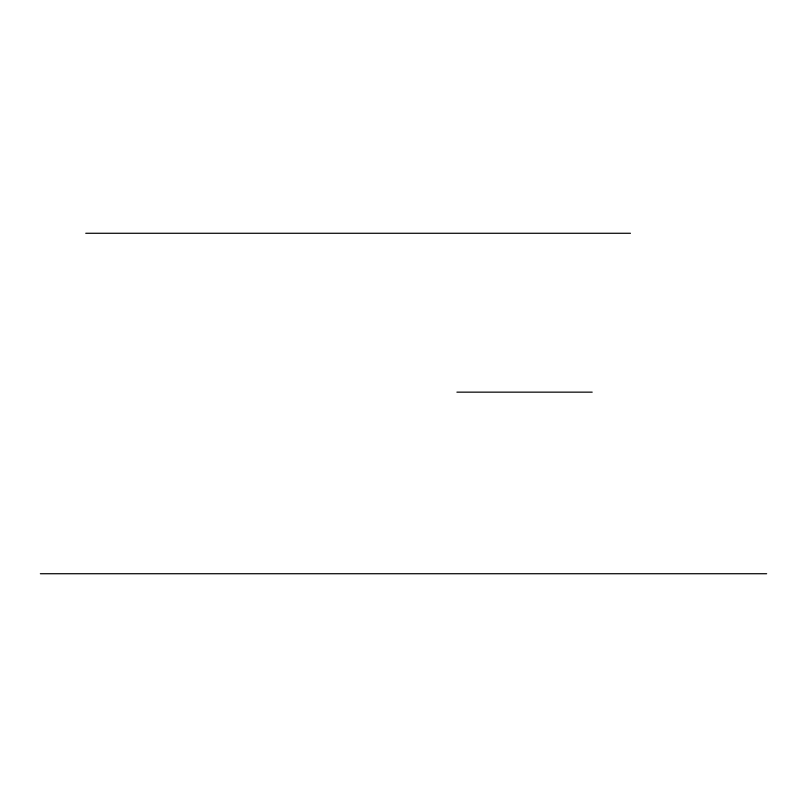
<?xml version="1.0" encoding="UTF-8"?>
<svg xmlns="http://www.w3.org/2000/svg" width="807" height="807" viewBox="0 0 807 807"><rect width="100%" height="100%" fill="white"/><g stroke="black" fill="none" stroke-linecap="round" stroke-linejoin="round"><path stroke-width="1.21" d="M85.744 233.273L630.469 233.273M456.903 392.152L592.197 392.152M40.35 573.727L766.65 573.727"/></g></svg>
